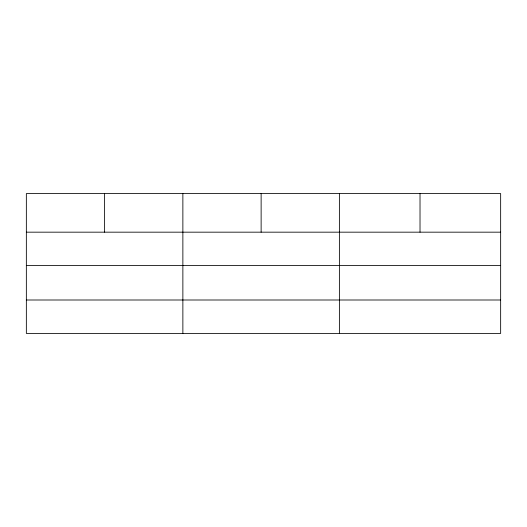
<?xml version="1.0" encoding="UTF-8"?>
<svg xmlns="http://www.w3.org/2000/svg" width="527" height="527" viewBox="0 0 527 527"><rect width="100%" height="100%" fill="white"/><g stroke="black" fill="none" stroke-linecap="round" stroke-linejoin="round"><path stroke-width="0.79" d="M500.65 265.582L500.65 193.587L26.35 193.587L26.35 333.413L500.65 333.413L500.65 265.582L26.35 265.582M26.35 232.17L500.65 232.17M26.35 300.001L500.65 300.001M420.019 193.587L420.019 232.17M339.388 193.587L339.388 333.413M261.128 193.587L261.128 232.17M182.869 193.587L182.869 333.413M104.609 193.587L104.609 232.17"/></g></svg>
